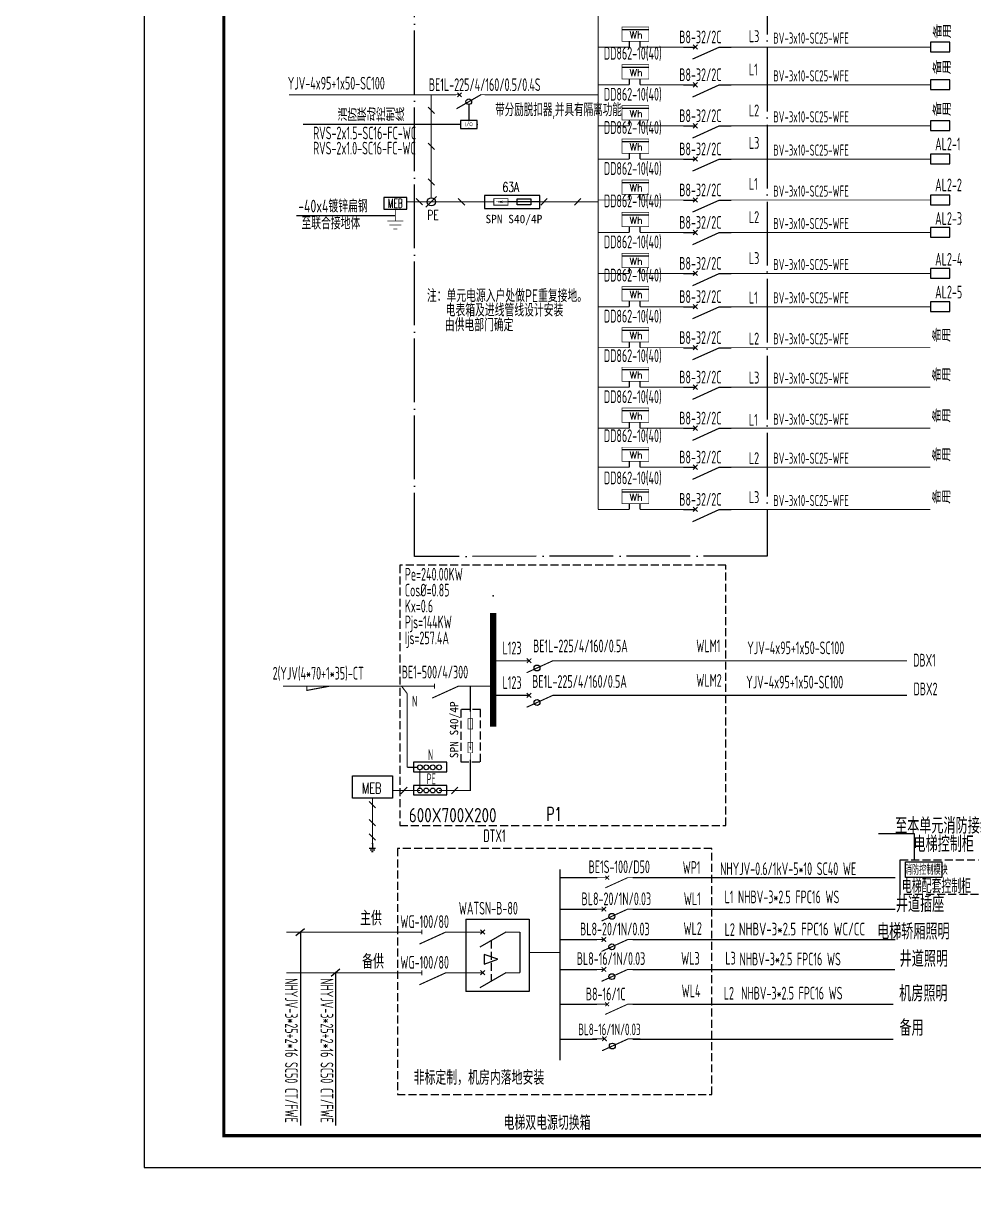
# Model space of a CAD drawing. Extents: x 2166032 to 5302137, y 581493 to 2416206.
# Drawn here: x 2799633 to 2829476, y 1048777 to 1085663 of the extents above; entities that cross this region are included whole.
import ezdxf
from ezdxf.enums import TextEntityAlignment as Align

# ---------------------------------------------------------------- set-up
doc = ezdxf.new("R2010")
doc.units = 0
doc.header["$LTSCALE"] = 1000
doc.header["$MEASUREMENT"] = 0
for name, pattern in [('CENTER2', [1.14, 0.75, -0.13, 0.13, -0.13]), ('CONTINOUS', [0]), ('DASH', [0.35, 0.25, -0.1]), ('DASHDOT', [1, 0.5, -0.25, 0, -0.25]), ('DOTE', [2.42, 2, -0.2, 0.02, -0.2])]:
    doc.linetypes.add(name, pattern=pattern)
for name, color, linetype in [('A', 3, 'Continuous'), ('AB', 1, 'Continuous'), ('BD1', 7, 'Continuous'), ('BORDER', 7, 'Continuous'), ('DOTLN', 2, 'Continuous'), ('E-TEXT', 6, 'Continuous'), ('ELEMENT', 100, 'Continuous'), ('EQUIP', 80, 'Continuous'), ('EQUIP-动力', 3, 'Continuous'), ('EQUIP-消防', 3, 'Continuous'), ('FBX1', 7, 'Continuous'), ('PUB_TITLE', 137, 'Continuous'), ('SHTLN', 4, 'Continuous'), ('SIG_TEXT', 7, 'Continuous'), ('TEL_TEXT', 7, 'Continuous'), ('TERM', 2, 'Continuous'), ('TH_WIRE2', 4, 'Continuous'), ('WIRE', 6, 'Continuous'), ('WIRE-接地', 4, 'Continuous'), ('WIRE-母线', 6, 'Continuous'), ('WIRE-系统', 4, 'Continuous'), ('电气', 3, 'Continuous'), ('给排水文本', 30, 'Continuous')]:
    doc.layers.add(name, color=color, linetype=linetype)
doc.styles.add('_COMPLEX', font='COMPLEX', dxfattribs={"width": 0.6})
doc.styles.add('_SIMPLEX', font='SIMPLEX', dxfattribs={"width": 0.6})
doc.styles.add('_TEL_DIM', font='@tssdeng.shx', dxfattribs={"width": 0.8, "height": 3.5, "bigfont": '!tssdchn.shx'})
doc.styles.add('_TXT', font='tssdeng.shx', dxfattribs={"width": 0.8, "height": 3.5, "bigfont": 'tssdchn.shx'})
doc.styles.add('DIM_FONT', font='simplex_.ttf', dxfattribs={"width": 0.7})
doc.styles.add('H1', font='simsun.ttc')
doc.styles.add('HZ', font='！tssdeng.shx', dxfattribs={"bigfont": '！tssdchn.shx'})
doc.styles.add('HZ_TXT', font='tssdeng.shx', dxfattribs={"bigfont": 'tssdchn.shx'})
doc.styles.add('HZTXT', font='tssdeng.shx', dxfattribs={"width": 0.7, "bigfont": 'tssdchn.shx'})
doc.styles.get("Standard").update_dxf_attribs({"font": 'tssdeng.shx', "bigfont": 'tssdchn.shx'})
doc.styles.add('张波1', font='ROMANS', dxfattribs={"width": 0.7, "height": 4, "bigfont": 'HZDX'})
doc.styles.add('样式 1', font='tssdeng.shx', dxfattribs={"width": 0.7, "bigfont": 'tssdchn.shx'})

# ---------------------------------------------------------------- blocks, each defined once
blk = doc.blocks.new('QF102')
at = {"layer": 'A'}
for p, q in [((0, -10), (-4.91, -1.5)), ((-0.71, -3.21), (0.71, -1.79)), ((-0.71, -1.79), (0.71, -3.21))]:
    blk.add_line(p, q, dxfattribs=at)
at = {"layer": 'A', "const_width": 0.3}
for points in [[(0, 0), (0, -2.5)], [(0, -10), (0, -12.5)]]:
    blk.add_lwpolyline(points, dxfattribs=at)
at = {"layer": 'AB', "width": 0.6, "flags": 9}
blk.add_attdef('QF', text='', height=3.99, dxfattribs=at).set_placement((5, -7.45), align=Align.MIDDLE)
blk = doc.blocks.new('$element$00000286')
at = {"const_width": 0.0233}
for points in [[(0, 0), (0, -0.375)], [(-0.25, -0.375), (0.25, -0.375)], [(-0.188, -0.5), (0.188, -0.5)], [(-0.062, -0.625), (0.062, -0.625)]]:
    blk.add_lwpolyline(points, dxfattribs=at)
at = {"flags": 9}
blk.add_attdef('S', (0, 0), '', height=0.00000667, dxfattribs=at)
blk = doc.blocks.new('_LINKPT1')
blk.add_line((0, 0), (0, 0))
blk = doc.blocks.new('FC1O39RR')
for p, q in [((0.659, 0.338), (-0.659, 0.338)), ((-0.659, 0.338), (-0.659, -0.335)), ((0.659, -0.335), (0.659, 0.338)), ((-0.659, -0.335), (0.659, -0.335))]:
    blk.add_line(p, q)
at = {"xscale": 0.002857142857142999, "yscale": 0.002857142857142999, "zscale": 0.002857142857142999}
for p in [(-0.659, 0), (0, 0.338), (0.659, 0), (0, -0.335)]:
    blk.add_blockref('_LINKPT1', p, dxfattribs=at)
at = {"style": '_COMPLEX', "width": 0.6, "flags": 8}
blk.add_attdef('$TEXT$', text='', height=0.515, dxfattribs=at).set_placement((0, 0), align=Align.MIDDLE_CENTER)
at = {"flags": 9}
blk.add_attdef('A', (0, 0), '', height=0.0000286, dxfattribs=at)
blk = doc.blocks.new('$TelecSys$00000008')
blk.add_line((0.4, 0.4), (-0.4, -0.4))
blk = doc.blocks.new('$TelecSys$00000006')
blk.add_line((-1.32, -1.32), (1.32, 1.32))
blk.add_circle((0, 0), 1)
blk = doc.blocks.new('_M12')
for p, q in [((-0.1, -0.717), (-0.1, -0.283)), ((-0.1, -0.283), (0.1, -0.283)), ((0.1, -0.283), (0.1, -0.717)), ((0.1, -0.717), (-0.1, -0.717))]:
    blk.add_line(p, q)
blk.add_lwpolyline([(0, 0), (0, -1)])
at = {"width": 0.8, "flags": 9}
blk.add_attdef('S', (0.25, -0.5), '', height=0.2, dxfattribs=at)
blk = doc.blocks.new('$element$00000532')
at = {"const_width": 0.0233}
for points in [[(0, 0), (0, -0.283)], [(-0.1, -0.283), (0.1, -0.283), (0.1, -0.717), (-0.1, -0.717), (-0.1, -0.283)], [(0, -1), (0, -0.567)]]:
    blk.add_lwpolyline(points, dxfattribs=at)
for points in [[(-0.033, -0.55), (0.033, -0.55), (0, -0.35), (0.033, -0.55)], [(0.033, -0.55), (0, -0.35), (-0.033, -0.55), (0.033, -0.55)], [(0, -0.367), (-0.033, -0.567), (0.033, -0.567), (0, -0.367)]]:
    blk.add_solid(points)
at = {"flags": 9}
blk.add_attdef('S', (0, 0), '', height=0.00000667, dxfattribs=at)
blk = doc.blocks.new('M_M7')
for p, q in [((-0.25, -0.2), (0, -0.75)), ((-0.047, -0.297), (0.047, -0.203)), ((-0.047, -0.203), (0.047, -0.297))]:
    blk.add_line(p, q)
for points in [[(0, 0), (0, -0.25)], [(0, -0.75), (0, -1)]]:
    blk.add_lwpolyline(points)
at = {"width": 0.8, "flags": 9}
blk.add_attdef('S', (0.25, -0.5), '', height=0.2, dxfattribs=at)
blk = doc.blocks.new('$element$00000586')
blk.add_line((0.173, 0), (0.173, -1))
at = {"const_width": 0.0233}
blk.add_lwpolyline([(-0.267, 0), (0.267, 0), (0.267, -1), (-0.267, -1), (-0.267, 0)], dxfattribs=at)
at = {"style": '_SIMPLEX'}
blk.add_text('Wh', height=0.2667, rotation=270, dxfattribs=at).set_placement((-0.161, -0.281))
at = {"flags": 9}
blk.add_attdef('S', (0, 0), '', height=0.00000667, dxfattribs=at)
blk.add_attdef('S', (0, 0), '', height=0.00000667, dxfattribs=at)
blk.add_attdef('S', (0, 0), '', height=0.00000667, dxfattribs=at)
blk = doc.blocks.new('$equip$00001926')
for p, q in [((0.65, 0.65), (-0.65, 0.65)), ((-0.65, 0.65), (-0.65, 0)), ((-0.65, 0), (0.65, 0)), ((0.65, 0), (0.65, 0.65))]:
    blk.add_line(p, q)
for p in [(-0.65, 0.325), (0, 0.65), (0, 0), (0.65, 0.325)]:
    blk.add_point(p)
at = {"color": 7, "style": '_TEL_DIM'}
blk.add_attdef('$TEXT$', text='', height=0.3, dxfattribs=at).set_placement((0.006, 0.343), align=Align.MIDDLE_CENTER)
at = {"color": 7, "style": '_TEL_DIM', "flags": 1}
blk.add_attdef('A', text='', height=0.00002, dxfattribs=at).set_placement((0, 0), align=Align.MIDDLE_CENTER)
blk = doc.blocks.new('$element$00000499')
at = {"const_width": 0.0233}
for points in [[(0, 0), (0, -1)], [(-0.1, -0.283), (0.1, -0.283), (0.1, -0.717), (-0.1, -0.717), (-0.1, -0.283)]]:
    blk.add_lwpolyline(points, dxfattribs=at)
at = {"flags": 9}
blk.add_attdef('S', (0, 0), '', height=0.00000667, dxfattribs=at)
blk = doc.blocks.new('$equip$00001310')
for points in [[(0, 0), (0, -0.375)], [(-0.25, -0.375), (0.25, -0.375)], [(-0.188, -0.5), (0.188, -0.5)], [(-0.062, -0.625), (0.062, -0.625)]]:
    blk.add_lwpolyline(points)
blk.add_point((0, 0))
at = {"flags": 9}
blk.add_attdef('A', (0, 0), '', height=0.00002, dxfattribs=at)
blk = doc.blocks.new('$element$00000525')
at = {"const_width": 0.0233}
for points in [[(0, 0), (0, -0.25)], [(-0.25, -0.2), (0, -0.75), (0, -1)], [(-0.047, -0.203), (0.047, -0.297)], [(0.047, -0.203), (-0.047, -0.297)]]:
    blk.add_lwpolyline(points, dxfattribs=at)
blk.add_circle((-0.151, -0.417), 0.0615)
at = {"flags": 9}
blk.add_attdef('S', (0, 0), '', height=0.00000667, dxfattribs=at)
blk = doc.blocks.new('$element$00000519')
at = {"const_width": 0.0233}
for points in [[(0, 0), (0, -0.25)], [(0, -1), (0, -0.75), (-0.25, -0.2)], [(-0.05, -0.25), (0.05, -0.25)]]:
    blk.add_lwpolyline(points, dxfattribs=at)
at = {"flags": 9}
blk.add_attdef('S', (0, 0), '', height=0.00000667, dxfattribs=at)

msp = doc.modelspace()

# ---------------------------------------------------------------- linework, layer by layer
for p, q in [((2813621.6, 1083116), (2813621.6, 1082618.8)), ((2813361.6, 1082488.8), (2808416.3, 1082488.8)), ((2813361.6, 1082488.8), (2810034.3, 1082488.8)), ((2808208.9, 1079632.2), (2811311.8, 1079632.2)), ((2827172, 1058301.9), (2827172, 1059386.2)), ((2822655.2, 1058826.7), (2827018, 1058826.7)), ((2822655.2, 1057839.1), (2827018, 1057839.1)), ((2808463.1, 1057220.9), (2808186.9, 1056993.7)), ((2808335.3, 1057115.8), (2808335.3, 1051039.5)), ((2822655.1, 1056882.6), (2827017.9, 1056882.6)), ((2809573.7, 1055949.9), (2809297.5, 1055722.7)), ((2809435.6, 1055836.3), (2809435.6, 1051039.5))]:
    msp.add_line(p, q)
at = {"linetype": 'DOTE'}
msp.add_lwpolyline([(2811918, 1089739.2), (2823000.4, 1089739.2), (2822994, 1068923.1), (2811918, 1068921.6)], close=True, dxfattribs=at)
for points, const_width in [([(2817682, 1088564.6), (2817682, 1070396.1)], 30), ([(2818669.2, 1084922.8), (2817682, 1084922.8)], 30), ([(2820651.5, 1084922.8), (2818999.6, 1084922.8)], 30), ([(2821713.9, 1084922.8), (2828124, 1084922.8)], 30), ([(2818669.2, 1083736.6), (2817682, 1083736.6)], 30), ([(2820651.5, 1083736.6), (2818999.6, 1083736.6)], 30), ([(2821713.9, 1083736.6), (2828124, 1083736.6)], 30), ([(2813216.6, 1083425.4), (2807977.1, 1083425.4)], 30), ([(2814116.6, 1083425.4), (2817682, 1083425.4)], 30), ([(2818669.2, 1082449.1), (2817682, 1082449.1)], 30), ([(2820651.5, 1082449.1), (2818999.6, 1082449.1)], 30), ([(2821713.9, 1082449.1), (2828124, 1082449.1)], 30), ([(2818669.2, 1081404.1), (2817682, 1081404.1)], 30), ([(2820651.5, 1081404.1), (2818999.6, 1081404.1)], 30), ([(2821713.9, 1081404.1), (2828124, 1081404.1)], 30), ([(2818669.2, 1080116.6), (2817682, 1080116.6)], 30), ([(2820651.5, 1080116.6), (2818999.6, 1080116.6)], 30), ([(2821713.9, 1080116.6), (2828124, 1080116.6)], 30), ([(2818669.2, 1079098.1), (2817682, 1079098.1)], 30), ([(2820651.5, 1079098.1), (2818999.6, 1079098.1)], 30), ([(2821713.9, 1079098.1), (2828124, 1079098.1)], 30), ([(2818669.2, 1077810.6), (2817682, 1077810.6)], 30), ([(2820651.5, 1077810.6), (2818999.6, 1077810.6)], 30), ([(2821713.9, 1077810.6), (2828124, 1077810.6)], 30), ([(2818669.2, 1076765.1), (2817682, 1076765.1)], 30), ([(2820651.5, 1076765.1), (2818999.6, 1076765.1)], 30), ([(2821713.9, 1076765.1), (2828124, 1076765.1)], 30), ([(2818669.2, 1075477.6), (2817682, 1075477.6)], 30), ([(2820651.5, 1075477.6), (2818999.6, 1075477.6)], 30), ([(2821713.9, 1075477.6), (2828124, 1075477.6)], 30), ([(2818669.2, 1074235.6), (2817682, 1074235.6)], 30), ([(2820651.5, 1074235.6), (2818999.6, 1074235.6)], 30), ([(2821713.9, 1074235.6), (2828124, 1074235.6)], 30), ([(2818669.2, 1072948.1), (2817682, 1072948.1)], 30), ([(2820651.5, 1072948.1), (2818999.6, 1072948.1)], 30), ([(2821713.9, 1072948.1), (2828124, 1072948.1)], 30), ([(2818669.2, 1071722.1), (2817682, 1071722.1)], 30), ([(2820651.5, 1071722.1), (2818999.6, 1071722.1)], 30), ([(2821713.9, 1071722.1), (2828124, 1071722.1)], 30), ([(2818669.2, 1070396.1), (2817682, 1070396.1)], 30), ([(2820651.5, 1070396.1), (2818999.6, 1070396.1)], 30), ([(2821713.9, 1070396.1), (2828124, 1070396.1)], 30), ([(2817649.1, 1058826.7), (2817970.5, 1058826.7)], 30), ([(2818934.8, 1058826.7), (2818613.3, 1058826.7), (2817906.2, 1058505.2)], 30), ([(2818031.1, 1058766.1), (2817909.9, 1058887.3)], 30), ([(2817909.9, 1058766.1), (2818031.1, 1058887.3)], 30), ([(2817795.3, 1057768.4), (2817936.7, 1057909.8)], 35), ([(2817795.3, 1057909.8), (2817936.7, 1057768.4)], 35), ([(2817491, 1057839.1), (2817866, 1057839.1)], 35), ([(2817791, 1057464.1), (2818616, 1057839.1), (2818991, 1057839.1)], 35), ([(2817490.9, 1056882.6), (2817865.9, 1056882.6)], 35), ([(2817790.9, 1056507.6), (2818615.9, 1056882.6), (2818990.9, 1056882.6)], 35), ([(2817795.2, 1056811.9), (2817936.6, 1056953.3)], 35), ([(2817795.2, 1056953.3), (2817936.6, 1056811.9)], 35), ([(2817490.8, 1055943.8), (2817865.8, 1055943.8)], 35), ([(2817790.8, 1055568.8), (2818615.8, 1055943.8), (2818990.8, 1055943.8)], 35), ([(2817795.1, 1055873.1), (2817936.5, 1056014.5)], 35), ([(2817795.1, 1056014.5), (2817936.5, 1055873.1)], 35), ([(2817646.5, 1054849.6), (2817967.9, 1054849.6)], 30), ([(2818932.2, 1054849.6), (2818610.8, 1054849.6), (2817903.6, 1054528.2)], 30), ([(2818028.5, 1054789), (2817907.3, 1054910.2)], 30), ([(2817907.3, 1054789), (2818028.5, 1054910.2)], 30), ([(2817810.1, 1053692.1), (2817951.5, 1053833.6)], 35), ([(2817810.1, 1053833.6), (2817951.5, 1053692.1)], 35), ([(2817505.8, 1053762.9), (2817880.8, 1053762.9)], 35), ([(2817805.8, 1053387.9), (2818630.8, 1053762.9), (2819005.8, 1053762.9)], 35)]:
    msp.add_lwpolyline(points, dxfattribs=dict(const_width=const_width))
at = {"linetype": 'CONTINOUS', "ltscale": 0.7}
for points in [[(2828733.2, 1085075), (2828124, 1085075), (2828124, 1084770.7), (2828733.2, 1084770.7)], [(2828733.2, 1083888.8), (2828124, 1083888.8), (2828124, 1083584.4), (2828733.2, 1083584.4)], [(2828733.2, 1082601.3), (2828124, 1082601.3), (2828124, 1082296.9), (2828733.2, 1082296.9)], [(2828733.2, 1081556.3), (2828124, 1081556.3), (2828124, 1081251.9), (2828733.2, 1081251.9)], [(2828733.2, 1080268.8), (2828124, 1080268.8), (2828124, 1079964.4), (2828733.2, 1079964.4)], [(2828733.2, 1079250.3), (2828124, 1079250.3), (2828124, 1078945.9), (2828733.2, 1078945.9)], [(2828733.2, 1077962.8), (2828124, 1077962.8), (2828124, 1077658.4), (2828733.2, 1077658.4)], [(2828733.2, 1076917.3), (2828124, 1076917.3), (2828124, 1076612.9), (2828733.2, 1076612.9)]]:
    msp.add_lwpolyline(points, close=True, dxfattribs=at)
for centre, radius in [((2604640.5, 1020101.3), 438608.5), ((2818116.8, 1057612.2), 92.2), ((2818116.8, 1056655.7), 92.2), ((2818116.7, 1055716.9), 92.2), ((2818131.7, 1053536), 92.2)]:
    msp.add_circle(centre, radius)
at = {"layer": 'BD1', "const_width": 45}
for points in [[(2818662.1, 1084922.8), (2818662.1, 1085104.7)], [(2818999.6, 1084922.8), (2818999.6, 1085104.7)], [(2818662.1, 1083736.6), (2818662.1, 1083918.4)], [(2818999.6, 1083736.6), (2818999.6, 1083918.4)], [(2818662.1, 1082449.1), (2818662.1, 1082630.9)], [(2818999.6, 1082449.1), (2818999.6, 1082630.9)], [(2818662.1, 1081404.1), (2818662.1, 1081585.9)], [(2818999.6, 1081404.1), (2818999.6, 1081585.9)], [(2818662.1, 1080116.6), (2818662.1, 1080298.4)], [(2818999.6, 1080116.6), (2818999.6, 1080298.4)], [(2818662.1, 1079098.1), (2818662.1, 1079279.9)], [(2818999.6, 1079098.1), (2818999.6, 1079279.9)], [(2818662.1, 1077810.6), (2818662.1, 1077992.4)], [(2818999.6, 1077810.6), (2818999.6, 1077992.4)], [(2818662.1, 1076765.1), (2818662.1, 1076946.9)], [(2818999.6, 1076765.1), (2818999.6, 1076946.9)], [(2818662.1, 1075477.6), (2818662.1, 1075659.4)], [(2818999.6, 1075477.6), (2818999.6, 1075659.4)], [(2818662.1, 1074235.6), (2818662.1, 1074417.4)], [(2818999.6, 1074235.6), (2818999.6, 1074417.4)], [(2818662.1, 1072948.1), (2818662.1, 1073129.9)], [(2818999.6, 1072948.1), (2818999.6, 1073129.9)], [(2818662.1, 1071722.1), (2818662.1, 1071903.9)], [(2818999.6, 1071722.1), (2818999.6, 1071903.9)], [(2818662.1, 1070396.1), (2818662.1, 1070577.9)], [(2818999.6, 1070396.1), (2818999.6, 1070577.9)]]:
    msp.add_lwpolyline(points, dxfattribs=at)
at = {"layer": 'DOTLN', "linetype": 'DASH'}
for p, q in [((2821252.2, 1059747.7), (2811377.5, 1059747.7)), ((2811377.5, 1059747.7), (2811377.5, 1052010.8)), ((2821252.2, 1052010.8), (2821252.2, 1059747.7)), ((2811377.5, 1052010.8), (2821252.2, 1052010.8))]:
    msp.add_line(p, q, dxfattribs=at)
for points in [[(2811454.1, 1060462.1), (2821691.5, 1060462.1), (2821691.5, 1068641), (2811454.1, 1068641)], [(2813367.6, 1062468.1), (2813992.9, 1062468.1), (2813992.9, 1064107.8), (2813367.6, 1064107.8)]]:
    msp.add_lwpolyline(points, close=True, dxfattribs=at)
at = {"layer": 'ELEMENT'}
msp.add_lwpolyline([(2809967.2, 1062027.4), (2811220.5, 1062027.4), (2811220.5, 1061319), (2809966.3, 1061319), (2809966.3, 1062026.2)], dxfattribs=at)
at = {"layer": 'EQUIP-动力', "color": 0}
for p, q in [((2827622.1, 1060207.6), (2826494.7, 1060207.6)), ((2827617.4, 1059386.2), (2827617.4, 1060207.6)), ((2827344.3, 1059325.4), (2828481.8, 1059325.4)), ((2827344.3, 1058834.5), (2827344.3, 1059325.4)), ((2828481.8, 1059325.4), (2828481.8, 1058834.5)), ((2828481.8, 1058834.5), (2827344.3, 1058834.5))]:
    msp.add_line(p, q, dxfattribs=at)
at = {"layer": 'EQUIP-动力', "color": 0, "linetype": 'DASH'}
for p, q in [((2827172, 1059386.2), (2829635.4, 1059386.2)), ((2829635.4, 1058301.9), (2827172, 1058301.9))]:
    msp.add_line(p, q, dxfattribs=at)
at = {"layer": 'FBX1'}
for p, q in [((2813528.7, 1057526.5), (2813528.7, 1055247.6)), ((2813528.7, 1057526.5), (2815518.8, 1057526.5)), ((2815518.8, 1057526.5), (2815518.8, 1055247.6)), ((2815518.8, 1055247.6), (2813528.7, 1055247.6))]:
    msp.add_line(p, q, dxfattribs=at)
msp.add_circle((2813621.6, 1083204.6), 88.6, dxfattribs=at)
at = {"layer": 'PUB_TITLE'}
msp.add_lwpolyline([(2803419.4, 1049721.6), (2908519.4, 1049721.6), (2908519.4, 1109121.6), (2803419.4, 1109121.6)], close=True, dxfattribs=at)
at = {"layer": 'PUB_TITLE', "const_width": 100}
msp.add_lwpolyline([(2805925.4, 1050721.6), (2907525.4, 1050721.6), (2907525.4, 1108121.6), (2805925.4, 1108121.6)], close=True, dxfattribs=at)
at = {"layer": 'TEL_TEXT', "color": 7}
for points in [[(2811883.5, 1062153.5), (2812927.2, 1062153.5), (2812927.2, 1062452.4), (2811883.5, 1062452.4)], [(2811884.5, 1061426.7), (2812928.2, 1061426.7), (2812928.2, 1061725.6), (2811884.5, 1061725.6)]]:
    msp.add_lwpolyline(points, close=True, dxfattribs=at)
for centre in [(2812086.7, 1062292.1), (2812285.2, 1062292.1), (2812488.9, 1062292.1), (2812687.4, 1062292.1), (2812086.8, 1061565.1), (2812285.4, 1061565.1), (2812489, 1061565.1), (2812687.6, 1061565.1)]:
    msp.add_circle(centre, 76.4, dxfattribs=at)
at = {"layer": 'TH_WIRE2', "color": 3}
for p, q in [((2816477.3, 1059078.6), (2816476.8, 1053088.1)), ((2819024.9, 1055943.8), (2826999.9, 1055939.5)), ((2819435.4, 1054849.6), (2826950.7, 1054849.6)), ((2819435.3, 1053755.4), (2826950.7, 1053755.4))]:
    msp.add_line(p, q, dxfattribs=at)
at = {"layer": 'WIRE', "color": 3, "linetype": 'Continuous'}
for p, q in [((2816479.5, 1058826.7), (2817649.1, 1058826.7)), ((2816479.5, 1058826.7), (2817649.1, 1058826.7)), ((2818773.1, 1058826.7), (2822655.2, 1058826.7)), ((2818773.1, 1058826.7), (2822655.2, 1058826.7)), ((2816477.1, 1057839.1), (2817646.7, 1057839.1)), ((2816477.1, 1057839.1), (2817646.7, 1057839.1)), ((2818773, 1057839.1), (2822655.2, 1057839.1)), ((2818773, 1057839.1), (2822655.2, 1057839.1)), ((2816477, 1056882.6), (2817646.6, 1056882.6)), ((2816477, 1056882.6), (2817646.6, 1056882.6)), ((2818773, 1056882.6), (2822655.1, 1056882.6)), ((2818773, 1056882.6), (2822655.1, 1056882.6)), ((2816477, 1055943.8), (2817646.5, 1055943.8)), ((2816477, 1055943.8), (2817646.5, 1055943.8)), ((2818770.6, 1055943.8), (2819103, 1055943.8)), ((2816476.9, 1054849.6), (2817646.5, 1054849.6)), ((2816476.9, 1054849.6), (2817646.5, 1054849.6)), ((2818770.5, 1054849.6), (2819435.4, 1054849.6)), ((2816476.8, 1053755.4), (2817646.4, 1053755.4)), ((2816476.8, 1053755.4), (2817646.4, 1053755.4)), ((2818770.5, 1053755.4), (2819435.3, 1053755.4))]:
    msp.add_line(p, q, dxfattribs=at)
at = {"layer": 'WIRE', "color": 7, "linetype": 'DASH'}
msp.add_line((2814320.4, 1056849.3), (2814320.4, 1055569.8), dxfattribs=at)
at = {"layer": 'WIRE', "color": 4}
for p, q in [((2814103.5, 1056411.6), (2814103.5, 1056111.3)), ((2814537.2, 1056261.5), (2814103.5, 1056411.6)), ((2814103.5, 1056111.3), (2814537.2, 1056261.5))]:
    msp.add_line(p, q, dxfattribs=at)
at = {"layer": 'WIRE'}
msp.add_lwpolyline([(2814112.5, 1079855.4), (2815849, 1079855.4), (2815849, 1080263), (2814112.5, 1080263)], close=True, dxfattribs=at)
at = {"layer": 'WIRE-接地', "linetype": 'CENTER2'}
for points, const_width in [([(2812443.2, 1080187.2), (2812443.2, 1083425.4)], 30), ([(2811688.3, 1064607.3), (2811510.2, 1064843.3)], 35), ([(2811688.3, 1064607.3), (2811688.3, 1062291.9)], 35), ([(2813671.4, 1064037), (2813671.4, 1064843.4)], 35), ([(2812687.6, 1061565.1), (2813671.4, 1061565.1), (2813671.4, 1062537)], 35), ([(2811688.3, 1062292.1), (2812035.9, 1062291.8)], 35), ([(2812086.7, 1062215.8), (2812086.8, 1061641.5)], 35), ([(2810593.4, 1061319), (2810593.4, 1059900.5)], 35), ([(2812086.8, 1061565.1), (2811220.5, 1061565.1)], 35)]:
    msp.add_lwpolyline(points, dxfattribs=dict(at, const_width=const_width))
at = {"layer": 'WIRE-接地', "color": 4, "linetype": 'CENTER2', "const_width": 30}
for points in [[(2811969.2, 1080059.2), (2811673.2, 1080057.4)], [(2811969.2, 1080059.2), (2814112.5, 1080059.2)], [(2815849, 1080059.2), (2817682, 1080059.2)]]:
    msp.add_lwpolyline(points, dxfattribs=at)
at = {"layer": 'WIRE-母线', "const_width": 200}
msp.add_lwpolyline([(2814388.6, 1063573.1), (2814388.6, 1067140.9)], dxfattribs=at)
at = {"layer": 'WIRE-母线'}
for p in [(2814388.6, 1067675.6), (2814388.6, 1066175.6), (2814388.6, 1065090)]:
    msp.add_point(p, dxfattribs=at)
at = {"layer": 'WIRE-系统', "const_width": 35}
for points in [[(2814388.6, 1065640.9), (2815138.6, 1065640.9)], [(2816638.6, 1065640.9), (2827387.5, 1065640.9)], [(2807788.8, 1064843.4), (2812171.4, 1064843.4)], [(2808535.5, 1064843.4), (2808535.5, 1064709.4), (2809252.8, 1064843.4)], [(2813671.4, 1064843.4), (2814388.6, 1064843.4)], [(2814388.6, 1064555.3), (2815138.6, 1064555.3)], [(2816638.6, 1064555.3), (2827387.5, 1064555.3)], [(2811771.1, 1057115.8), (2807890.5, 1057115.8)], [(2813868.1, 1057115.8), (2813271.1, 1057115.8)], [(2815230.1, 1057115.8), (2814832.6, 1057115.8)], [(2815230.1, 1057115.8), (2815230.1, 1055836.3)], [(2815518.8, 1056476.1), (2816463, 1056476.1)], [(2811771.1, 1055836.3), (2807890.5, 1055836.3)], [(2813868.1, 1055836.3), (2813271.1, 1055836.3)], [(2815230.1, 1055836.3), (2814832.6, 1055836.3)]]:
    msp.add_lwpolyline(points, dxfattribs=at)

# ---------------------------------------------------------------- block references
at = {"rotation": 90}
for name, p, xscale, yscale, zscale in [('M_M7', (2820361.1, 1084922.8), 1500, 1500, 1500), ('M_M7', (2820361.1, 1083736.6), 1500, 1500, 1500), ('QF102', (2813104.1, 1083425.4), 90, 90, 90), ('M_M7', (2820361.1, 1082449.1), 1500, 1500, 1500), ('M_M7', (2820361.1, 1081404.1), 1500, 1500, 1500), ('M_M7', (2820361.1, 1080116.6), 1500, 1500, 1500), ('M_M7', (2820361.1, 1079098.1), 1500, 1500, 1500), ('M_M7', (2820361.1, 1077810.6), 1500, 1500, 1500), ('M_M7', (2820361.1, 1076765.1), 1500, 1500, 1500), ('M_M7', (2820361.1, 1075477.6), 1500, 1500, 1500), ('M_M7', (2820361.1, 1074235.6), 1500, 1500, 1500), ('M_M7', (2820361.1, 1072948.1), 1500, 1500, 1500), ('M_M7', (2820361.1, 1071722.1), 1500, 1500, 1500), ('M_M7', (2820361.1, 1070396.1), 1500, 1500, 1500)]:
    msp.add_blockref(name, p, dxfattribs=dict(at, xscale=xscale, yscale=yscale, zscale=zscale))
at = {"layer": 'BORDER', "linetype": 'Continuous', "xscale": 96, "yscale": 96, "zscale": 96, "rotation": 90}
for p in [(2813822, 1057115.8), (2813822, 1055836.3)]:
    msp.add_blockref('QF102', p, dxfattribs=at)
at = {"layer": 'ELEMENT', "linetype": 'CONTINOUS', "ltscale": 0.7, "xscale": 840, "yscale": 840, "zscale": 840, "rotation": 90}
for p in [(2818437.7, 1085328.7), (2818437.7, 1084142.4), (2818437.7, 1082854.9), (2818437.7, 1081809.9), (2818437.7, 1080522.4), (2818437.7, 1079503.9), (2818437.7, 1078216.4), (2818437.7, 1077170.9), (2818437.7, 1075883.4), (2818437.7, 1074641.4), (2818437.7, 1073353.9), (2818437.7, 1072127.9), (2818437.7, 1070801.9)]:
    msp.add_blockref('$element$00000586', p, dxfattribs=at)
at = {"layer": 'ELEMENT'}
for name, p, xscale, yscale, zscale, rotation in [('$element$00000532', (2814115.9, 1080059.2), -1028.571428571828, -1028.571428571478, 1028.571428571428, 270), ('_M12', (2815849, 1080059.2), 983.0400000000373, 983.0399999999208, 983.0400000000002, 270), ('$element$00000525', (2815138.6, 1065640.9), 1500, 1500, 1500, 90), ('$element$00000519', (2812171.4, 1064843.4), 1500, 1500, 1500, 90), ('$element$00000525', (2815138.6, 1064555.3), 1500, 1500, 1500, 90), ('$element$00000499', (2813671.4, 1063287), 750, 750, 750, 180), ('$element$00000532', (2813671.4, 1062537), 750, 750, 750, 180), ('$element$00000519', (2811771.1, 1057115.8), 1500, 1500, 1500, 90), ('$element$00000519', (2811771.1, 1055836.3), 1500, 1500, 1500, 90)]:
    msp.add_blockref(name, p, dxfattribs=dict(at, xscale=xscale, yscale=yscale, zscale=zscale, rotation=rotation))
for name, p, xscale, yscale, zscale in [('$element$00000286', (2811311.8, 1079830.6), 1000, 1000, 1000), ('$equip$00001310', (2810593.4, 1059900.5), 400, 400, 400)]:
    msp.add_blockref(name, p, dxfattribs=dict(at, xscale=xscale, yscale=yscale, zscale=zscale))
at = {"layer": 'EQUIP', "ltscale": 2, "xscale": 548.4495126465335, "yscale": 548.4495126460679, "zscale": 548.4495126461621}
msp.add_blockref('FC1O39RR', (2811311.8, 1080014.5), dxfattribs=at).add_auto_attribs({'$TEXT$': 'MEB'})
at = {"layer": 'EQUIP-消防', "xscale": 400, "yscale": 400, "zscale": 400}
msp.add_blockref('$equip$00001926', (2813621.6, 1082358.8), dxfattribs=at).add_auto_attribs({'$TEXT$': 'I/O'})
at = {"layer": 'SHTLN', "xscale": 250, "yscale": 250, "zscale": 250, "rotation": 90}
for p in [(2812443.2, 1082931.3), (2812443.2, 1081806.3), (2812443.2, 1080681.3)]:
    msp.add_blockref('$TelecSys$00000008', p, dxfattribs=at)
at = {"layer": 'SHTLN', "color": 4, "xscale": 250, "yscale": 250, "zscale": 250, "rotation": 270}
for p in [(2812063.5, 1080061.8), (2813392.5, 1080059.2)]:
    msp.add_blockref('$TelecSys$00000008', p, dxfattribs=at)
at = {"layer": 'SHTLN', "color": 4, "xscale": 250, "yscale": 250, "zscale": 250}
msp.add_blockref('$TelecSys$00000008', (2815982.2, 1080059.2), dxfattribs=at)
at = {"layer": 'SHTLN', "color": 10, "xscale": 250, "yscale": 250, "zscale": 250}
msp.add_blockref('$TelecSys$00000008', (2817042.1, 1080059.2), dxfattribs=at)
at = {"layer": 'TERM', "color": 1, "xscale": 128, "yscale": 128, "zscale": 128}
msp.add_blockref('$TelecSys$00000006', (2812443.2, 1080059.2), dxfattribs=at)
at = {"layer": 'WIRE-接地', "linetype": 'CENTER2', "xscale": 250, "yscale": 250, "zscale": 250}
for p, rotation in [((2811590.5, 1061565.1), 180), ((2810593.4, 1061118.2), 270), ((2810593.4, 1060555.7), 270), ((2810593.4, 1060101.3), 270)]:
    msp.add_blockref('$TelecSys$00000008', p, dxfattribs=dict(at, rotation=rotation))
msp.add_blockref('$TelecSys$00000008', (2813179.5, 1061565.1), dxfattribs=at)

# ---------------------------------------------------------------- texts
for s, height, style, width, p in [('备用', 400, '_TEL_DIM', 0.6, (2828184, 1085204.7)), ('B8-32/2C', 400, '_TEL_DIM', 0.6, (2820232.6, 1085039.5)), ('L3', 375, '_TEL_DIM', 0.64, (2822421.6, 1085075.8)), ('BV-3x10-SC25-WFE', 350, '_TEL_DIM', 0.6, (2823187.3, 1085028.8)), ('DD862-10(40)', 400, '_TEL_DIM', 0.6, (2817864.5, 1084527)), ('备用', 400, '_TEL_DIM', 0.6, (2828174, 1084074.7)), ('B8-32/2C', 400, '_TEL_DIM', 0.6, (2820232.6, 1083853.2)), ('L1', 375, '_TEL_DIM', 0.64, (2822421.6, 1084030.8)), ('BV-3x10-SC25-WFE', 350, '_TEL_DIM', 0.6, (2823187.3, 1083842.6)), (' YJV-4x95+1x50-SC100', 400, '_TEL_DIM', 0.6, (2807789.3, 1083587.5)), ('BE1L-225/4/160/0.5/0.4S', 400, '_TEL_DIM', 0.6, (2812367, 1083540.6)), ('DD862-10(40)', 400, '_TEL_DIM', 0.6, (2817864.5, 1083239.5)), ('消防联动控制线', 400, '_TEL_DIM', 0.6, (2809506.2, 1082591.8)), ('L2', 375, '_TEL_DIM', 0.64, (2822421.6, 1082743.3)), ('备用', 400, '_TEL_DIM', 0.6, (2828174, 1082759.7)), ('DD862-10(40)', 400, '_TEL_DIM', 0.6, (2817864.5, 1082194.5)), ('B8-32/2C', 400, '_TEL_DIM', 0.6, (2820232.6, 1082565.7)), ('BV-3x10-SC25-WFE', 350, '_TEL_DIM', 0.6, (2823187.3, 1082555.1)), ('RVS-2x1.5-SC16-FC-WC', 400, '_TEL_DIM', 0.6, (2808732.6, 1082023.2)), ('RVS-2x1.0-SC16-FC-WC', 400, '_TEL_DIM', 0.6, (2808731.3, 1081546.6)), ('B8-32/2C', 400, '_TEL_DIM', 0.6, (2820232.6, 1081520.7)), ('L3', 375, '_TEL_DIM', 0.64, (2822421.6, 1081724.8)), ('AL2-1', 400, '_TEL_DIM', 0.6, (2828271.2, 1081678.3)), ('BV-3x10-SC25-WFE', 350, '_TEL_DIM', 0.6, (2823187.3, 1081510.1)), ('DD862-10(40)', 400, '_TEL_DIM', 0.6, (2817864.5, 1080907)), ('L1', 375, '_TEL_DIM', 0.64, (2822421.6, 1080437.3)), ('AL2-2', 400, '_TEL_DIM', 0.6, (2828271.2, 1080390.8)), ('B8-32/2C', 400, '_TEL_DIM', 0.6, (2820232.6, 1080233.2)), ('BV-3x10-SC25-WFE', 350, '_TEL_DIM', 0.6, (2823187.3, 1080222.6)), ('DD862-10(40)', 400, '_TEL_DIM', 0.6, (2817864.5, 1079888.5)), ('L2', 375, '_TEL_DIM', 0.64, (2822421.6, 1079391.8)), ('AL2-3', 400, '_TEL_DIM', 0.6, (2828271.2, 1079336.6)), ('B8-32/2C', 400, '_TEL_DIM', 0.6, (2820232.6, 1079214.7)), ('BV-3x10-SC25-WFE', 350, '_TEL_DIM', 0.6, (2823187.3, 1079204.1)), ('DD862-10(40)', 400, '_TEL_DIM', 0.6, (2817864.5, 1078601)), ('B8-32/2C', 400, '_TEL_DIM', 0.6, (2820232.6, 1077927.2)), ('L3', 375, '_TEL_DIM', 0.64, (2822421.6, 1078104.3)), ('BV-3x10-SC25-WFE', 350, '_TEL_DIM', 0.6, (2823187.3, 1077916.6)), ('AL2-4', 400, '_TEL_DIM', 0.6, (2828271.2, 1078056.6)), ('DD862-10(40)', 400, '_TEL_DIM', 0.6, (2817864.5, 1077555.5)), ('B8-32/2C', 400, '_TEL_DIM', 0.6, (2820232.6, 1076881.7)), ('L1', 375, '_TEL_DIM', 0.64, (2822421.6, 1076862.3)), ('BV-3x10-SC25-WFE', 350, '_TEL_DIM', 0.6, (2823187.3, 1076871.1)), ('AL2-5', 400, '_TEL_DIM', 0.6, (2828271.2, 1077025.6)), ('DD862-10(40)', 400, '_TEL_DIM', 0.6, (2817864.5, 1076268)), ('B8-32/2C', 400, '_TEL_DIM', 0.6, (2820232.6, 1075594.2)), ('备用', 400, '_TEL_DIM', 0.6, (2828160.3, 1075662.1)), ('L2', 375, '_TEL_DIM', 0.64, (2822421.6, 1075574.8)), ('BV-3x10-SC25-WFE', 350, '_TEL_DIM', 0.6, (2823187.3, 1075583.6)), ('DD862-10(40)', 400, '_TEL_DIM', 0.6, (2817864.5, 1075026)), ('备用', 400, '_TEL_DIM', 0.6, (2828160.3, 1074420.1)), ('B8-32/2C', 400, '_TEL_DIM', 0.6, (2820232.6, 1074352.2)), ('L3', 375, '_TEL_DIM', 0.64, (2822421.6, 1074348.8)), ('BV-3x10-SC25-WFE', 350, '_TEL_DIM', 0.6, (2823187.3, 1074341.6)), ('DD862-10(40)', 400, '_TEL_DIM', 0.6, (2817864.5, 1073738.5)), ('B8-32/2C', 400, '_TEL_DIM', 0.6, (2820232.6, 1073064.7)), ('L1', 375, '_TEL_DIM', 0.64, (2822421.6, 1073022.8)), ('BV-3x10-SC25-WFE', 350, '_TEL_DIM', 0.6, (2823187.3, 1073054.1)), ('备用', 400, '_TEL_DIM', 0.6, (2828160.3, 1073132.6)), ('DD862-10(40)', 400, '_TEL_DIM', 0.6, (2817864.5, 1072512.5)), ('备用', 400, '_TEL_DIM', 0.6, (2828160.3, 1071906.6)), ('B8-32/2C', 400, '_TEL_DIM', 0.6, (2820232.6, 1071838.7)), ('L2', 375, '_TEL_DIM', 0.64, (2822420.4, 1071819.3)), ('BV-3x10-SC25-WFE', 350, '_TEL_DIM', 0.6, (2823187.3, 1071828.1)), ('DD862-10(40)', 400, '_TEL_DIM', 0.6, (2817864.5, 1071186.5)), ('B8-32/2C', 400, '_TEL_DIM', 0.6, (2820232.6, 1070512.7)), ('L3', 375, '_TEL_DIM', 0.64, (2822420.4, 1070593.3)), ('BV-3x10-SC25-WFE', 350, '_TEL_DIM', 0.6, (2823187.3, 1070502.1)), ('备用', 400, '_TEL_DIM', 0.6, (2828160.3, 1070580.6)), ('Pe=240.00KW', 400, '_TEL_DIM', 0.6, (2811612, 1068159.3)), ('Cos%%C=0.85', 400, '_TEL_DIM', 0.6, (2811612, 1067659.3)), ('Kx=0.6', 400, '_TEL_DIM', 0.6, (2811612, 1067159.3)), ('Pjs=144KW', 400, '_TEL_DIM', 0.6, (2811612, 1066659.3)), ('Ijs=257.4A', 400, '_TEL_DIM', 0.6, (2811612, 1066159.3)), ('L123', 400, '_TEL_DIM', 0.6, (2814681.6, 1065840.9)), ('BE1L-225/4/160/0.5A', 400, '_TEL_DIM', 0.6, (2815641.4, 1065906.3)), ('WLM1', 400, '_TEL_DIM', 0.6, (2820767.2, 1065909.3)), (' YJV-4x95+1x50-SC100', 400, '_TEL_DIM', 0.6, (2822223.7, 1065847.3)), ('DBX1', 400, '_TEL_DIM', 0.6, (2827579.6, 1065459.1)), ('2(YJV(4*70+1*35)-CT', 400, '_TEL_DIM', 0.6, (2807460.1, 1065049.5)), ('BE1-500/4/300', 400, '_TEL_DIM', 0.6, (2811515.2, 1065086.5)), ('L123', 400, '_TEL_DIM', 0.6, (2814681.6, 1064755.3)), ('BE1L-225/4/160/0.5A', 400, '_TEL_DIM', 0.6, (2815611.9, 1064789.8)), ('WLM2', 400, '_TEL_DIM', 0.6, (2820767.2, 1064823.7)), (' YJV-4x95+1x50-SC100', 400, '_TEL_DIM', 0.6, (2822189.7, 1064770.3)), ('DBX2', 400, '_TEL_DIM', 0.6, (2827591.2, 1064555.3)), ('至本单元消防接线端子箱', 500, 'HZ', 0.8, (2827014, 1060207.6)), ('DTX1', 400, '_TEL_DIM', 0.6, (2814078.5, 1059943.8)), ('电梯控制柜', 500, 'HZ', 0.8, (2827590.4, 1059631.1)), ('BE1S-100/D50', 400, '_TEL_DIM', 0.6, (2817385.8, 1058966.9)), ('WP1', 400, '_TEL_DIM', 0.6, (2820340.5, 1058946)), (' NHYJV-0.6/1kV-5*10 SC40 WE', 400, '_TEL_DIM', 0.6, (2821369.8, 1058906.4)), ('BL8-20/1N/0.03', 400, '_TEL_DIM', 0.6, (2817163.8, 1057961.9)), ('WL1', 400, '_TEL_DIM', 0.6, (2820375.3, 1057963.9)), ('L1', 400, '_TEL_DIM', 0.6, (2821657.7, 1058023.6)), (' NHBV-3*2.5 FPC16 WS', 400, '_TEL_DIM', 0.6, (2821931.7, 1058022.1)), ('井道插座', 500, 'HZ', 0.8, (2827036.3, 1057742.8)), ('WATSN-B-80', 400, '_TEL_DIM', 0.6, (2813307.2, 1057666.3)), ('WG-100/80', 400, '_TEL_DIM', 0.6, (2811470.1, 1057245.1)), ('BL8-20/1N/0.03', 400, '_TEL_DIM', 0.6, (2817117.8, 1057012.9)), ('WL2', 400, '_TEL_DIM', 0.6, (2820366.3, 1057028.4)), ('L2', 400, '_TEL_DIM', 0.6, (2821659, 1056996.9)), ('电梯轿厢照明', 500, 'HZ', 0.8, (2826446.1, 1056882.6)), ('BL8-16/1N/0.03', 400, '_TEL_DIM', 0.6, (2817012.8, 1056083.9)), ('WL3', 400, '_TEL_DIM', 0.6, (2820291.8, 1056091.9)), ('L3', 400, '_TEL_DIM', 0.6, (2821681.4, 1056096.6)), (' NHBV-3*2.5 FPC16 WS ', 400, '_TEL_DIM', 0.6, (2821978.8, 1056070)), ('井道照明', 500, 'HZ', 0.8, (2827155.1, 1056025)), ('WG-100/80', 400, '_TEL_DIM', 0.6, (2811470.1, 1055965.7)), ('B8-16/1C', 400, '_TEL_DIM', 0.6, (2817298, 1054970.9)), ('WL4', 400, '_TEL_DIM', 0.6, (2820307.5, 1055068.9)), ('L2', 400, '_TEL_DIM', 0.6, (2821630.8, 1054994.4)), (' NHBV-3*2.5 FPC16 WS', 400, '_TEL_DIM', 0.6, (2822031.3, 1054997.9)), ('机房照明', 500, 'HZ', 0.8, (2827141.5, 1054937.9)), ('BL8-16/1N/0.03', 364, '_TEL_DIM', 0.6, (2817061.7, 1053876.7)), ('备用', 500, 'HZ', 0.8, (2827150.1, 1053858.4))]:
    msp.add_text(s, height=height, dxfattribs=dict(style=style, width=width)).set_placement(p)
at = {"style": '_TEL_DIM', "width": 0.6}
for p in [(2807848.4, 1055813.8), (2808964.5, 1055813.4)]:
    msp.add_text(' NHYJV-3*25+2*16 SC50 CT/FWE', height=400, rotation=270, dxfattribs=at).set_placement(p)
at = {"flags": 9}
for p, s, height in [((2817649.1, 1058826.7), '断路器', 0.00857), ((2817491, 1057839.1), '带漏电流保护的断路器', 0.01), ((2817490.9, 1056882.6), '带漏电流保护的断路器', 0.01), ((2817490.8, 1055943.8), '带漏电流保护的断路器', 0.01), ((2817646.5, 1054849.6), '断路器', 0.00857), ((2817505.8, 1053762.9), '带漏电流保护的断路器', 0.01)]:
    msp.add_attdef('S', p, s, height=height, rotation=90, dxfattribs=at)
at = {"layer": 'E-TEXT', "color": 7, "style": 'DIM_FONT', "width": 0.7}
msp.add_text('63A', height=300, dxfattribs=at).set_placement((2814679.4, 1080372.7))
at = {"layer": 'ELEMENT', "color": 7, "style": 'HZTXT', "width": 0.8}
for s, p in [('600X700X200', (2811737.8, 1060564.8)), ('主供', (2810207.3, 1057323.5)), ('备供', (2810272.3, 1055967.3)), ('非标定制，机房内落地安装', (2811888.7, 1052318.2)), ('电梯双电源切换箱', (2814711.7, 1050899.2))]:
    msp.add_text(s, height=450, dxfattribs=at).set_placement(p)
at = {"layer": 'SIG_TEXT', "linetype": 'DASH', "style": 'HZ_TXT', "width": 0.6}
for s, height, p in [('消防控制模块', 288, (2827319.5, 1058918.8)), ('电梯配套控制柜', 450, (2827227.4, 1058336.5))]:
    msp.add_text(s, height=height, dxfattribs=at).set_placement(p)
at = {"layer": 'SIG_TEXT', "linetype": 'Continuous', "style": '_TXT', "width": 0.65}
msp.add_text(' NHBV-3*2.5 FPC16 WC/CC ', height=400, dxfattribs=at).set_placement((2821947.1, 1057011.8))
at = {"layer": 'TEL_TEXT'}
for s, height, style, width, p in [('N', 340, '_TEL_DIM', 0.494118, (2811841.9, 1064199.7)), ('N', 340, '_TEL_DIM', 0.494118, (2812339.7, 1062520.1)), ('PE', 340, '_TEL_DIM', 0.494118, (2812298.5, 1061760.3)), ('MEB', 340, '张波1', 0.658824, (2810264.8, 1061466.5)), ('P1', 425, '张波1', 0.658824, (2816057.4, 1060612))]:
    msp.add_text(s, height=height, dxfattribs=dict(at, style=style, width=width)).set_placement(p)
at = {"layer": 'WIRE', "color": 0, "style": 'DIM_FONT', "width": 0.7}
msp.add_text('PE', height=300, dxfattribs=at).set_placement((2812315.1, 1079497.9, 0))
at = {"layer": '电气', "color": 3, "linetype": 'DASHDOT', "style": 'H1'}
msp.add_text('SPN S40/4P', height=262.5, dxfattribs=at).set_placement((2814145.7, 1079389.3))
msp.add_text('SPN S40/4P', height=262.5, rotation=90, dxfattribs=at).set_placement((2813289.6, 1062578.6))
at = {"layer": '给排水文本', "style": '样式 1'}
for s, width, p in [('带分励脱扣器,并具有隔离功能', 0.6, (2814449.8, 1082750.8)), ('-40x4镀锌扁钢', 0.7, (2808264.9, 1079726.3)), ('至联合接地体', 0.7, (2808364.7, 1079192.2)), ('注：单元电源入户处做PE重复接地。', 0.7, (2812305.2, 1076909.6)), ('电表箱及进线管线设计安装', 0.7, (2812895.2, 1076455.2)), ('由供电部门确定', 0.7, (2812867.7, 1075990.2))]:
    msp.add_text(s, height=400, dxfattribs=dict(at, width=width)).set_placement(p)

doc.saveas('drawing.dxf')
